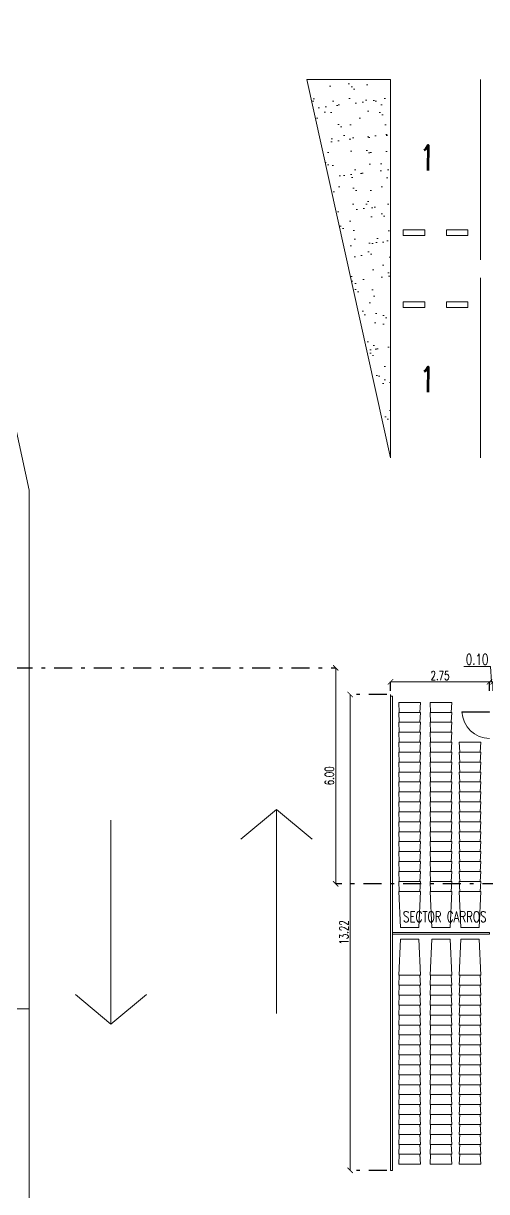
# Model space of a CAD drawing. Header units: millimetres. Extents: x 2828 to 3406, y 849 to 1266.
# Drawn here: x 2973.64 to 2986.51, y 1109.23 to 1141.67 of the extents above; entities that cross this region are included whole.
import ezdxf

# ---------------------------------------------------------------- set-up
doc = ezdxf.new("R2010")
doc.units = ezdxf.units.MM
doc.header["$PDMODE"] = 34
doc.header["$PDSIZE"] = -10
doc.linetypes.add('DASHDOT', pattern=[1, 0.5, -0.25, 0, -0.25])
doc.layers.get('DEFPOINTS').update_dxf_attribs({"lineweight": 5})
for name, color, linetype, lineweight in [('0.05', 64, 'Continuous', 5), ('0.10', 161, 'Continuous', 9), ('arq cotas', 152, 'Continuous', 13), ('arq tex', 31, 'Continuous', 5), ('gral texto', 70, 'Continuous', 5), ('ref. arq', 252, 'Continuous', 5)]:
    doc.layers.add(name, color=color, linetype=linetype, lineweight=lineweight)
for name, color, linetype, lineweight, true_color in [('equipa auxiliar', 7, 'Continuous', 13, 0x878787), ('hatch', 7, 'Continuous', 13, 0x949494), ('vegetacion', 7, 'Continuous', 9, 0xbababa), ('vehiculos', 7, 'Continuous', 9, 0x4a4a4a)]:
    doc.layers.add(name, color=color, linetype=linetype, lineweight=lineweight, true_color=true_color)
doc.styles.add('250-cts', font='romans.shx', dxfattribs={"width": 0.7, "height": 0.25})
doc.dimstyles.new('250', dxfattribs={"dimtxt": 0.3, "dimasz": 0.15, "dimexe": 0, "dimexo": 0.1, "dimgap": 0.05, "dimtad": 1, "dimzin": 0, "dimdsep": 46, "dimtxsty": '250-cts', "dimblk": 'ARCHTICK', "dimcen": 0.02, "dimclrd": 256, "dimclre": 256, "dimclrt": 256, "dimazin": 0, "dimtfac": 1, "dimtofl": 0, "dimtmove": 1, "dimatfit": 0, "dimldrblk": 'OPEN90', "dimfxl": 1, "dimtolj": 1, "dimtzin": 0, "dimlwd": -1, "dimarcsym": 0})

# ---------------------------------------------------------------- blocks, each defined once
blk = doc.blocks.new('_ARCHTICK')
at = {"color": 0, "linetype": 'ByBlock', "const_width": 0.15}
blk.add_lwpolyline([(-0.5, -0.5), (0.5, 0.5)], dxfattribs=at)
blk = doc.blocks.new('*D487')
at = {"layer": 'arq cotas', "transparency": 16777216}
for p, q in [((2986.619, 1123.808), (2985.879, 1123.808)), ((2986.644, 1123.383), (2986.619, 1123.808)), ((2986.594, 1123.383), (2986.444, 1123.383)), ((2986.694, 1123.383), (2986.594, 1123.383)), ((2986.694, 1123.383), (2986.844, 1123.383))]:
    blk.add_line(p, q, dxfattribs=at)
at = {"layer": 'arq cotas', "linetype": 'DASHDOT', "lineweight": -2, "transparency": 16777216}
for p, q in [((2986.594, 1123.134), (2986.594, 1123.383)), ((2986.694, 1123.134), (2986.694, 1123.383))]:
    blk.add_line(p, q, dxfattribs=at)
at = {"layer": 'DEFPOINTS', "color": 0, "transparency": 16777216}
for p in [(2986.594, 1123.383), (2986.594, 1123.034), (2986.694, 1123.034)]:
    blk.add_point(p, dxfattribs=at)
at = {"layer": 'arq cotas', "transparency": 16777216, "xscale": 0.15, "yscale": 0.15, "zscale": 0.15}
blk.add_blockref('_ARCHTICK', (2986.594, 1123.383), dxfattribs=at)
at = {"layer": 'arq cotas', "transparency": 16777216, "xscale": 0.15, "yscale": 0.15, "zscale": 0.15, "rotation": 180}
blk.add_blockref('_ARCHTICK', (2986.694, 1123.383), dxfattribs=at)
at = {"layer": 'arq cotas', "transparency": 16777216, "insert": (2986.249, 1124.008), "char_height": 0.3, "attachment_point": 5, "style": '250-cts'}
blk.add_mtext('\\A1;0.10', dxfattribs=at)
blk = doc.blocks.new('_Open90')
at = {"color": 0, "linetype": 'ByBlock', "lineweight": -2}
for p, q in [((0, 0), (-1, 0)), ((-0.5, 0.5), (0, 0)), ((0, 0), (-0.5, -0.5))]:
    blk.add_line(p, q, dxfattribs=at)
blk = doc.blocks.new('*D488')
at = {"layer": 'arq cotas', "linetype": 'DASHDOT', "lineweight": -2, "transparency": 16777216}
for p, q in [((2983.843, 1123.134), (2983.843, 1123.383)), ((2986.594, 1123.134), (2986.594, 1123.383))]:
    blk.add_line(p, q, dxfattribs=at)
at = {"layer": 'arq cotas', "transparency": 16777216}
blk.add_line((2986.594, 1123.383), (2983.843, 1123.383), dxfattribs=at)
at = {"layer": 'DEFPOINTS', "color": 0, "transparency": 16777216}
for p in [(2983.843, 1123.383), (2983.843, 1123.034), (2986.594, 1123.034)]:
    blk.add_point(p, dxfattribs=at)
at = {"layer": 'arq cotas', "transparency": 16777216, "xscale": 0.15, "yscale": 0.15, "zscale": 0.15, "rotation": 180}
blk.add_blockref('_ARCHTICK', (2983.843, 1123.383), dxfattribs=at)
at = {"layer": 'arq cotas', "transparency": 16777216, "xscale": 0.15, "yscale": 0.15, "zscale": 0.15}
blk.add_blockref('_ARCHTICK', (2986.594, 1123.383), dxfattribs=at)
at = {"layer": 'arq cotas', "transparency": 16777216, "insert": (2985.219, 1123.558), "char_height": 0.25, "attachment_point": 5, "style": '250-cts'}
blk.add_mtext('\\A1;2.75', dxfattribs=at)
blk = doc.blocks.new('*D489')
at = {"layer": 'arq cotas', "linetype": 'DASHDOT', "lineweight": -2, "transparency": 16777216}
for p, q in [((2983.743, 1123.034), (2982.721, 1123.034)), ((2983.743, 1109.817), (2982.721, 1109.817))]:
    blk.add_line(p, q, dxfattribs=at)
at = {"layer": 'arq cotas', "transparency": 16777216}
blk.add_line((2982.721, 1123.034), (2982.721, 1109.817), dxfattribs=at)
at = {"layer": 'DEFPOINTS', "color": 0, "transparency": 16777216}
for p in [(2983.843, 1123.034), (2982.721, 1109.817), (2983.843, 1109.817)]:
    blk.add_point(p, dxfattribs=at)
at = {"layer": 'arq cotas', "transparency": 16777216, "xscale": 0.15, "yscale": 0.15, "zscale": 0.15}
for p, rotation in [((2982.721, 1123.034), 90), ((2982.721, 1109.817), 270)]:
    blk.add_blockref('_ARCHTICK', p, dxfattribs=dict(at, rotation=rotation))
at = {"layer": 'arq cotas', "transparency": 16777216, "insert": (2982.546, 1116.425), "char_height": 0.25, "attachment_point": 5, "rotation": 90, "style": '250-cts'}
blk.add_mtext('\\A1;13.22', dxfattribs=at)
blk = doc.blocks.new('*D842')
at = {"layer": 'arq cotas', "linetype": 'DASHDOT', "lineweight": -2, "transparency": 16777216}
for p, q in [((2973.394, 1123.774), (2982.319, 1123.774)), ((2987.994, 1117.774), (2982.319, 1117.774))]:
    blk.add_line(p, q, dxfattribs=at)
at = {"layer": 'arq cotas', "transparency": 16777216}
blk.add_line((2982.319, 1117.774), (2982.319, 1123.774), dxfattribs=at)
at = {"layer": 'DEFPOINTS', "color": 0, "transparency": 16777216}
for p in [(2973.294, 1123.774), (2982.319, 1123.774), (2988.094, 1117.774)]:
    blk.add_point(p, dxfattribs=at)
at = {"layer": 'arq cotas', "transparency": 16777216, "xscale": 0.15, "yscale": 0.15, "zscale": 0.15}
for p, rotation in [((2982.319, 1123.774), 90), ((2982.319, 1117.774), 270)]:
    blk.add_blockref('_ARCHTICK', p, dxfattribs=dict(at, rotation=rotation))
at = {"layer": 'arq cotas', "transparency": 16777216, "insert": (2982.144, 1120.774), "char_height": 0.25, "attachment_point": 5, "rotation": 90, "style": '250-cts'}
blk.add_mtext('\\A1;6.00', dxfattribs=at)

msp = doc.modelspace()

# ---------------------------------------------------------------- hatches: boundary and pattern name
at = {"layer": 'vegetacion'}
h = msp.add_hatch(dxfattribs=at)
h.set_pattern_fill('AR-SAND', color=256, scale=0.015, style=0, double=1)
h.paths.add_polyline_path([(2983.844, 1140.107), (2981.516, 1140.107), (2983.844, 1129.607)])

# ---------------------------------------------------------------- linework, layer by layer
at = {"layer": '0.05'}
for p, q in [((2983.844, 1140.107), (2983.844, 1135.107)), ((2986.344, 1140.107), (2986.344, 1135.107)), ((2983.844, 1134.607), (2983.844, 1129.607)), ((2986.344, 1134.607), (2986.344, 1129.607)), ((2983.843, 1120.434), (2983.843, 1123.034)), ((2983.893, 1120.434), (2983.893, 1122.984))]:
    msp.add_line(p, q, dxfattribs=at)
for points in [[(2973.804, 1114.307), (2957.994, 1114.307), (2957.994, 1142.319)], [(2983.844, 1140.107), (2981.516, 1140.107), (2983.844, 1129.607), (2983.844, 1140.107)]]:
    msp.add_lwpolyline(points, dxfattribs=at)
for points in [[(2983.893, 1122.984), (2983.843, 1122.984), (2983.843, 1109.817), (2983.893, 1109.817)], [(2986.594, 1116.375), (2986.594, 1116.425), (2983.893, 1116.425), (2983.893, 1116.375)]]:
    msp.add_lwpolyline(points, close=True, dxfattribs=at)
at = {"layer": '0.10'}
msp.add_lwpolyline([(2985.827, 1122.539), (2985.827, 1122.547), (2986.594, 1122.547), (2986.594, 1122.539)], close=True, dxfattribs=at)
at = {"layer": 'equipa auxiliar'}
for points in [[(2984.659, 1122.536), (2984.672, 1122.812), (2984.072, 1122.812), (2984.085, 1122.536)], [(2984.659, 1122.26), (2984.672, 1122.536), (2984.072, 1122.536), (2984.085, 1122.26)], [(2985.53, 1122.536), (2985.543, 1122.812), (2984.943, 1122.812), (2984.957, 1122.536)], [(2985.53, 1122.26), (2985.543, 1122.536), (2984.943, 1122.536), (2984.957, 1122.26)], [(2984.659, 1121.984), (2984.672, 1122.26), (2984.072, 1122.26), (2984.085, 1121.984)], [(2985.53, 1121.984), (2985.543, 1122.26), (2984.943, 1122.26), (2984.957, 1121.984)], [(2984.659, 1121.708), (2984.672, 1121.984), (2984.072, 1121.984), (2984.085, 1121.708)], [(2985.53, 1121.708), (2985.543, 1121.984), (2984.943, 1121.984), (2984.957, 1121.708)], [(2984.659, 1121.432), (2984.672, 1121.708), (2984.072, 1121.708), (2984.085, 1121.432)], [(2985.53, 1121.432), (2985.543, 1121.708), (2984.943, 1121.708), (2984.957, 1121.432)], [(2986.337, 1121.432), (2986.35, 1121.708), (2985.75, 1121.708), (2985.764, 1121.432)], [(2984.659, 1121.156), (2984.672, 1121.432), (2984.072, 1121.432), (2984.085, 1121.156)], [(2985.53, 1121.156), (2985.543, 1121.432), (2984.943, 1121.432), (2984.957, 1121.156)], [(2986.337, 1121.156), (2986.35, 1121.432), (2985.75, 1121.432), (2985.764, 1121.156)], [(2984.659, 1120.88), (2984.672, 1121.156), (2984.072, 1121.156), (2984.085, 1120.88)], [(2985.53, 1120.88), (2985.543, 1121.156), (2984.943, 1121.156), (2984.957, 1120.88)], [(2986.337, 1120.88), (2986.35, 1121.156), (2985.75, 1121.156), (2985.764, 1120.88)], [(2984.659, 1120.603), (2984.672, 1120.88), (2984.072, 1120.88), (2984.086, 1120.603)], [(2984.659, 1120.327), (2984.672, 1120.603), (2984.072, 1120.603), (2984.086, 1120.327)], [(2985.53, 1120.603), (2985.543, 1120.88), (2984.943, 1120.88), (2984.957, 1120.603)], [(2985.53, 1120.327), (2985.543, 1120.603), (2984.943, 1120.603), (2984.957, 1120.327)], [(2986.337, 1120.603), (2986.35, 1120.88), (2985.75, 1120.88), (2985.764, 1120.603)], [(2986.337, 1120.327), (2986.35, 1120.603), (2985.75, 1120.603), (2985.764, 1120.327)], [(2984.659, 1120.051), (2984.672, 1120.327), (2984.072, 1120.327), (2984.086, 1120.051)], [(2985.53, 1120.051), (2985.543, 1120.327), (2984.943, 1120.327), (2984.957, 1120.051)], [(2986.337, 1120.051), (2986.35, 1120.327), (2985.75, 1120.327), (2985.764, 1120.051)], [(2984.659, 1119.775), (2984.672, 1120.051), (2984.072, 1120.051), (2984.086, 1119.775)], [(2985.53, 1119.775), (2985.543, 1120.051), (2984.943, 1120.051), (2984.957, 1119.775)], [(2986.337, 1119.775), (2986.35, 1120.051), (2985.75, 1120.051), (2985.764, 1119.775)], [(2984.659, 1119.499), (2984.672, 1119.775), (2984.072, 1119.775), (2984.086, 1119.499)], [(2985.53, 1119.499), (2985.543, 1119.775), (2984.943, 1119.775), (2984.957, 1119.499)], [(2986.337, 1119.499), (2986.35, 1119.775), (2985.75, 1119.775), (2985.764, 1119.499)], [(2984.659, 1119.223), (2984.672, 1119.499), (2984.072, 1119.499), (2984.086, 1119.223)], [(2985.53, 1119.223), (2985.543, 1119.499), (2984.943, 1119.499), (2984.957, 1119.223)], [(2986.337, 1119.223), (2986.35, 1119.499), (2985.75, 1119.499), (2985.764, 1119.223)], [(2984.659, 1118.947), (2984.672, 1119.223), (2984.072, 1119.223), (2984.086, 1118.947)], [(2985.53, 1118.947), (2985.543, 1119.223), (2984.943, 1119.223), (2984.957, 1118.947)], [(2986.337, 1118.947), (2986.35, 1119.223), (2985.75, 1119.223), (2985.764, 1118.947)], [(2984.659, 1118.671), (2984.672, 1118.947), (2984.072, 1118.947), (2984.086, 1118.671)], [(2984.659, 1118.395), (2984.672, 1118.671), (2984.072, 1118.671), (2984.086, 1118.395)], [(2985.53, 1118.671), (2985.544, 1118.947), (2984.944, 1118.947), (2984.957, 1118.671)], [(2985.53, 1118.395), (2985.544, 1118.671), (2984.944, 1118.671), (2984.957, 1118.395)], [(2986.337, 1118.671), (2986.35, 1118.947), (2985.75, 1118.947), (2985.764, 1118.671)], [(2986.337, 1118.395), (2986.35, 1118.671), (2985.75, 1118.671), (2985.764, 1118.395)], [(2984.659, 1118.118), (2984.672, 1118.395), (2984.072, 1118.395), (2984.086, 1118.118)], [(2985.53, 1118.118), (2985.544, 1118.395), (2984.944, 1118.395), (2984.957, 1118.118)], [(2986.337, 1118.118), (2986.35, 1118.395), (2985.75, 1118.395), (2985.764, 1118.118)], [(2984.659, 1117.842), (2984.672, 1118.118), (2984.072, 1118.118), (2984.086, 1117.842)], [(2985.53, 1117.842), (2985.544, 1118.118), (2984.944, 1118.118), (2984.957, 1117.842)], [(2986.337, 1117.842), (2986.35, 1118.118), (2985.75, 1118.118), (2985.764, 1117.842)], [(2984.659, 1117.566), (2984.672, 1117.842), (2984.072, 1117.842), (2984.086, 1117.566)], [(2985.53, 1117.566), (2985.544, 1117.842), (2984.944, 1117.842), (2984.957, 1117.566)], [(2986.337, 1117.566), (2986.35, 1117.842), (2985.75, 1117.842), (2985.764, 1117.566)], [(2984.659, 1115.234), (2984.672, 1114.958), (2984.072, 1114.958), (2984.086, 1115.234)], [(2985.53, 1115.234), (2985.544, 1114.958), (2984.944, 1114.958), (2984.957, 1115.234)], [(2986.337, 1115.234), (2986.35, 1114.958), (2985.75, 1114.958), (2985.764, 1115.234)], [(2984.659, 1114.958), (2984.672, 1114.682), (2984.072, 1114.682), (2984.086, 1114.958)], [(2985.53, 1114.958), (2985.544, 1114.682), (2984.944, 1114.682), (2984.957, 1114.958)], [(2986.337, 1114.958), (2986.35, 1114.682), (2985.75, 1114.682), (2985.764, 1114.958)], [(2984.659, 1114.682), (2984.672, 1114.406), (2984.072, 1114.406), (2984.086, 1114.682)], [(2985.53, 1114.682), (2985.544, 1114.406), (2984.944, 1114.406), (2984.957, 1114.682)], [(2986.337, 1114.682), (2986.35, 1114.406), (2985.75, 1114.406), (2985.764, 1114.682)], [(2984.659, 1114.406), (2984.672, 1114.13), (2984.072, 1114.13), (2984.086, 1114.406)], [(2984.659, 1114.13), (2984.672, 1113.854), (2984.072, 1113.854), (2984.086, 1114.13)], [(2985.53, 1114.406), (2985.544, 1114.13), (2984.944, 1114.13), (2984.957, 1114.406)], [(2985.53, 1114.13), (2985.544, 1113.854), (2984.944, 1113.854), (2984.957, 1114.13)], [(2986.337, 1114.406), (2986.35, 1114.13), (2985.75, 1114.13), (2985.764, 1114.406)], [(2986.337, 1114.13), (2986.35, 1113.854), (2985.75, 1113.854), (2985.764, 1114.13)], [(2984.659, 1113.854), (2984.672, 1113.577), (2984.072, 1113.578), (2984.086, 1113.854)], [(2985.53, 1113.854), (2985.543, 1113.577), (2984.943, 1113.578), (2984.957, 1113.854)], [(2986.337, 1113.854), (2986.35, 1113.577), (2985.75, 1113.578), (2985.764, 1113.854)], [(2984.659, 1113.577), (2984.672, 1113.301), (2984.072, 1113.301), (2984.086, 1113.578)], [(2985.53, 1113.577), (2985.543, 1113.301), (2984.943, 1113.301), (2984.957, 1113.578)], [(2986.337, 1113.577), (2986.35, 1113.301), (2985.75, 1113.301), (2985.764, 1113.578)], [(2984.659, 1113.301), (2984.672, 1113.025), (2984.072, 1113.025), (2984.086, 1113.301)], [(2985.53, 1113.301), (2985.543, 1113.025), (2984.943, 1113.025), (2984.957, 1113.301)], [(2986.337, 1113.301), (2986.35, 1113.025), (2985.75, 1113.025), (2985.764, 1113.301)], [(2984.659, 1113.025), (2984.672, 1112.749), (2984.072, 1112.749), (2984.086, 1113.025)], [(2985.53, 1113.025), (2985.543, 1112.749), (2984.943, 1112.749), (2984.957, 1113.025)], [(2986.337, 1113.025), (2986.35, 1112.749), (2985.75, 1112.749), (2985.764, 1113.025)], [(2984.659, 1112.749), (2984.672, 1112.473), (2984.072, 1112.473), (2984.086, 1112.749)], [(2984.659, 1112.473), (2984.672, 1112.197), (2984.072, 1112.197), (2984.086, 1112.473)], [(2985.53, 1112.749), (2985.543, 1112.473), (2984.943, 1112.473), (2984.957, 1112.749)], [(2985.53, 1112.473), (2985.543, 1112.197), (2984.943, 1112.197), (2984.957, 1112.473)], [(2986.337, 1112.749), (2986.35, 1112.473), (2985.75, 1112.473), (2985.764, 1112.749)], [(2986.337, 1112.473), (2986.35, 1112.197), (2985.75, 1112.197), (2985.764, 1112.473)], [(2984.659, 1112.197), (2984.672, 1111.921), (2984.072, 1111.921), (2984.086, 1112.197)], [(2985.53, 1112.197), (2985.543, 1111.921), (2984.943, 1111.921), (2984.957, 1112.197)], [(2986.337, 1112.197), (2986.35, 1111.921), (2985.75, 1111.921), (2985.764, 1112.197)], [(2984.659, 1111.921), (2984.672, 1111.645), (2984.072, 1111.645), (2984.085, 1111.921)], [(2985.53, 1111.921), (2985.543, 1111.645), (2984.943, 1111.645), (2984.957, 1111.921)], [(2986.337, 1111.921), (2986.35, 1111.645), (2985.75, 1111.645), (2985.764, 1111.921)], [(2984.659, 1111.645), (2984.672, 1111.369), (2984.072, 1111.369), (2984.085, 1111.645)], [(2985.53, 1111.645), (2985.543, 1111.369), (2984.943, 1111.369), (2984.957, 1111.645)], [(2986.337, 1111.645), (2986.35, 1111.369), (2985.75, 1111.369), (2985.764, 1111.645)], [(2984.659, 1111.369), (2984.672, 1111.093), (2984.072, 1111.093), (2984.085, 1111.369)], [(2985.53, 1111.369), (2985.543, 1111.093), (2984.943, 1111.093), (2984.957, 1111.369)], [(2986.337, 1111.369), (2986.35, 1111.093), (2985.75, 1111.093), (2985.764, 1111.369)], [(2984.659, 1111.093), (2984.672, 1110.816), (2984.072, 1110.816), (2984.085, 1111.093)], [(2985.53, 1111.093), (2985.543, 1110.816), (2984.943, 1110.816), (2984.957, 1111.093)], [(2986.337, 1111.093), (2986.35, 1110.816), (2985.75, 1110.816), (2985.764, 1111.093)], [(2984.659, 1110.816), (2984.672, 1110.54), (2984.072, 1110.54), (2984.085, 1110.816)], [(2984.659, 1110.54), (2984.672, 1110.264), (2984.072, 1110.264), (2984.085, 1110.54)], [(2985.53, 1110.816), (2985.543, 1110.54), (2984.943, 1110.54), (2984.957, 1110.816)], [(2985.53, 1110.54), (2985.543, 1110.264), (2984.943, 1110.264), (2984.957, 1110.54)], [(2986.337, 1110.816), (2986.35, 1110.54), (2985.75, 1110.54), (2985.764, 1110.816)], [(2986.337, 1110.54), (2986.35, 1110.264), (2985.75, 1110.264), (2985.764, 1110.54)], [(2984.659, 1110.264), (2984.672, 1109.988), (2984.072, 1109.988), (2984.085, 1110.264)], [(2985.53, 1110.264), (2985.543, 1109.988), (2984.943, 1109.988), (2984.957, 1110.264)], [(2986.337, 1110.264), (2986.35, 1109.988), (2985.75, 1109.988), (2985.764, 1110.264)]]:
    msp.add_lwpolyline(points, dxfattribs=at)
for points in [[(2984.117, 1116.563), (2984.627, 1116.563), (2984.672, 1117.566), (2984.072, 1117.566)], [(2984.989, 1116.563), (2985.498, 1116.563), (2985.544, 1117.566), (2984.944, 1117.566)], [(2985.796, 1116.563), (2986.305, 1116.563), (2986.35, 1117.566), (2985.75, 1117.566)], [(2984.117, 1116.238), (2984.627, 1116.238), (2984.672, 1115.234), (2984.072, 1115.234)], [(2984.989, 1116.238), (2985.498, 1116.238), (2985.544, 1115.234), (2984.944, 1115.234)], [(2985.796, 1116.238), (2986.305, 1116.238), (2986.35, 1115.234), (2985.75, 1115.234)]]:
    msp.add_lwpolyline(points, close=True, dxfattribs=at)
at = {"layer": 'hatch'}
for p, q in [((2967.394, 1158.107), (2973.804, 1128.707)), ((2973.804, 1128.707), (2973.804, 1086.697))]:
    msp.add_line(p, q, dxfattribs=at)
for points in [[(2980.675, 1114.177), (2980.675, 1119.843), (2979.686, 1119.014)], [(2980.675, 1114.177), (2980.675, 1119.843), (2981.664, 1119.014)], [(2976.074, 1119.542), (2976.074, 1113.876), (2975.084, 1114.705)], [(2976.074, 1119.542), (2976.074, 1113.876), (2977.063, 1114.705)]]:
    msp.add_lwpolyline(points, dxfattribs=at)
at = {"layer": 'ref. arq'}
msp.add_arc((2986.594, 1122.579), 0.767, 182.2906, 270, dxfattribs=at)
at = {"layer": 'vehiculos'}
for points in [[(2984.194, 1135.777), (2984.794, 1135.777), (2984.794, 1135.937), (2984.194, 1135.937)], [(2985.994, 1135.777), (2985.394, 1135.777), (2985.394, 1135.937), (2985.994, 1135.937)], [(2984.194, 1133.937), (2984.794, 1133.937), (2984.794, 1133.777), (2984.194, 1133.777)], [(2985.994, 1133.937), (2985.394, 1133.937), (2985.394, 1133.777), (2985.994, 1133.777)]]:
    msp.add_lwpolyline(points, close=True, dxfattribs=at)

# ---------------------------------------------------------------- texts
at = {"layer": 'arq tex', "linetype": 'Continuous', "ltscale": 0.02, "insert": (2985.35, 1117.01), "char_height": 0.3, "attachment_point": 2, "style": '250-cts'}
msp.add_mtext_dynamic_manual_height_columns('SECTOR CARROS', width=53.27532, gutter_width=10, heights=[0], dxfattribs=at)
at = {"layer": 'gral texto', "char_height": 0.7, "width": 29.4075, "attachment_point": 5, "rotation": 359.5989, "style": '250-cts'}
for insert in [(2984.862, 1137.934), (2984.862, 1131.781)]:
    msp.add_mtext('1', dxfattribs=dict(at, insert=insert))

# ---------------------------------------------------------------- dimensions: what is measured, and where the dimension line sits
at = {"layer": 'arq cotas'}
dim = msp.add_linear_dim(base=(2986.594, 1123.383), p1=(2986.694, 1123.034), p2=(2986.594, 1123.034), dimstyle='250', override={"dimfxl": 0}, dxfattribs=at)
dim.commit()
dim.dimension.update_dxf_attribs({"geometry": '*D487', "text_midpoint": (2986.569, 1123.808), "dimtype": 160})
for base, p1, p2, picture, middle in [((2982.319, 1123.774), (2988.094, 1117.774), (2973.294, 1123.774), '*D842', (2982.144, 1120.774)), ((2982.721, 1109.817), (2983.843, 1123.034), (2983.843, 1109.817), '*D489', (2982.546, 1116.425))]:
    dim = msp.add_linear_dim(base=base, p1=p1, p2=p2, angle=90, dimstyle='250', override={"dimfxl": 0}, dxfattribs=at)
    dim.commit()
    dim.dimension.update_dxf_attribs({"geometry": picture, "text_midpoint": middle})
dim = msp.add_linear_dim(base=(2983.843, 1123.383), p1=(2986.594, 1123.034), p2=(2983.843, 1123.034), dimstyle='250', override={"dimfxl": 0}, dxfattribs=at)
dim.commit()
dim.dimension.update_dxf_attribs({"geometry": '*D488', "text_midpoint": (2985.219, 1123.558)})

doc.saveas('drawing.dxf')
